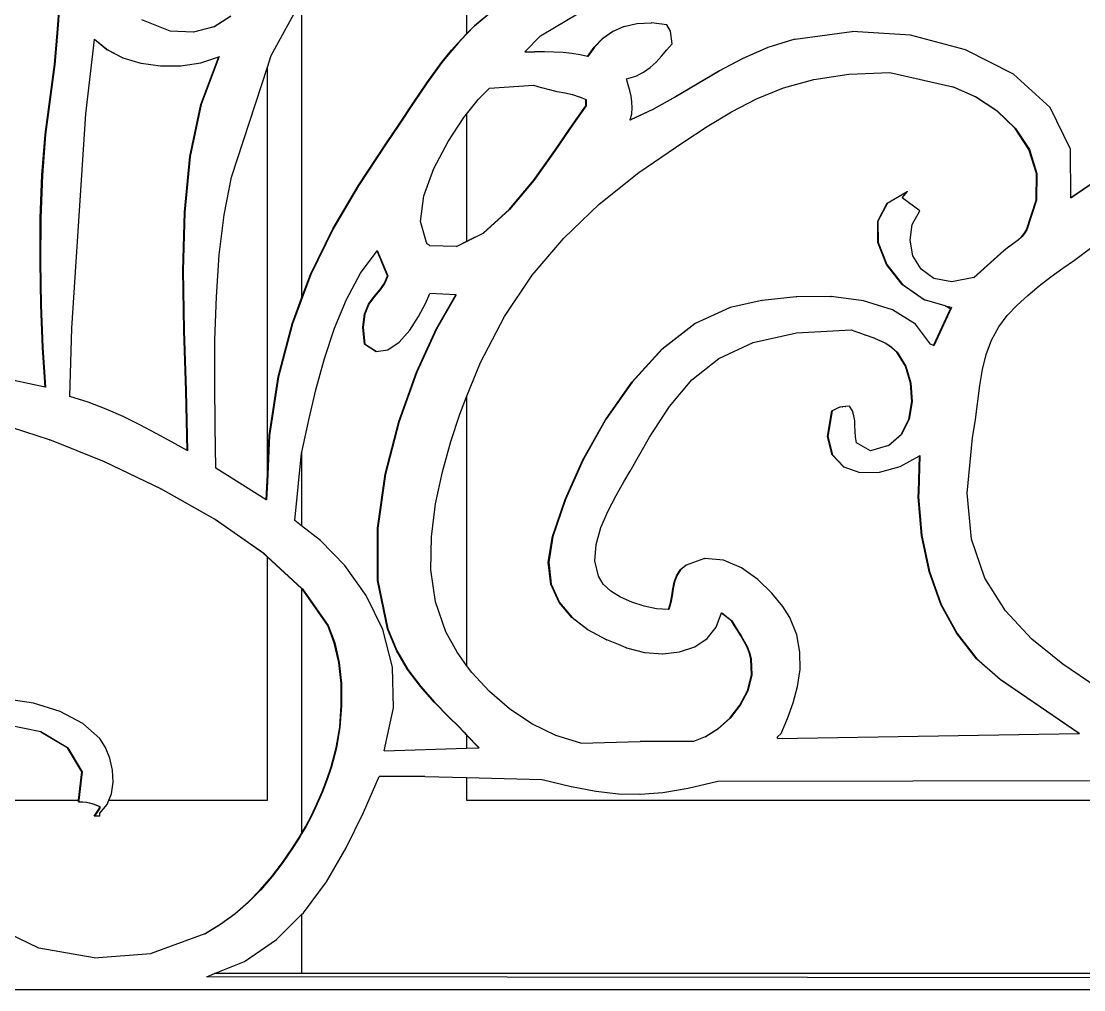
# Model space of a CAD drawing. Header units: inches. Extents: x -343 to 13887, y -13069 to -746.
# Drawn here: x 3026.01 to 3040.47, y -9226.35 to -9213.17 of the extents above; entities that cross this region are included whole.
import ezdxf

# ---------------------------------------------------------------- set-up
doc = ezdxf.new("R2010")
doc.units = ezdxf.units.IN
doc.header["$LTSCALE"] = 17
doc.header["$MEASUREMENT"] = 0
doc.layers.add('OUTLINE', color=1, linetype='Continuous', lineweight=25)

# ---------------------------------------------------------------- blocks, each defined once
blk = doc.blocks.new('kk')
for p, q in [((-1717.483, -2506.409), (-1717.483, -2509.275)), ((-1716.478, -2509.305), (-1715.618, -2508.786)), ((-1723.052, -2509.266), (-1723.022, -2508.851)), ((-1723.017, -2508.851), (-1723.047, -2509.266)), ((-1720.141, -2509.571), (-1719.728, -2508.817)), ((-1719.728, -2508.817), (-1719.728, -2512.875)), ((-1717.378, -2509.167), (-1717.127, -2508.959)), ((-1717.123, -2508.959), (-1717.374, -2509.167)), ((-1721.518, -2509.24), (-1721.902, -2509.086)), ((-1720.924, -2509.181), (-1720.695, -2509.034)), ((-1720.69, -2509.034), (-1720.92, -2509.181)), ((-1721.199, -2509.256), (-1721.518, -2509.24)), ((-1720.924, -2509.181), (-1721.199, -2509.256)), ((-1720.924, -2509.181), (-1720.92, -2509.181)), ((-1717.374, -2509.167), (-1717.483, -2509.28)), ((-1717.483, -2509.275), (-1717.378, -2509.167)), ((-1717.378, -2509.167), (-1717.374, -2509.167)), ((-1715.634, -2509.342), (-1715.499, -2509.247)), ((-1715.495, -2509.247), (-1715.63, -2509.342)), ((-1715.499, -2509.247), (-1715.344, -2509.176)), ((-1715.499, -2509.247), (-1715.495, -2509.247)), ((-1715.339, -2509.176), (-1715.495, -2509.247)), ((-1715.344, -2509.176), (-1715.339, -2509.176)), ((-1715.339, -2509.176), (-1715.168, -2509.134)), ((-1715.168, -2509.134), (-1715.163, -2509.134)), ((-1715.163, -2509.134), (-1714.974, -2509.125)), ((-1714.974, -2509.125), (-1714.973, -2509.126)), ((-1714.973, -2509.126), (-1714.969, -2509.125)), ((-1714.758, -2509.154), (-1714.969, -2509.125)), ((-1714.71, -2509.24), (-1714.758, -2509.154)), ((-1714.686, -2509.413), (-1714.71, -2509.24)), ((-1713.014, -2509.348), (-1712.244, -2509.245)), ((-1712.244, -2509.245), (-1712.241, -2509.245)), ((-1712.241, -2509.245), (-1712.239, -2509.245)), ((-1711.447, -2509.297), (-1712.239, -2509.245)), ((-1723.089, -2509.692), (-1723.052, -2509.266)), ((-1723.047, -2509.266), (-1723.084, -2509.692)), ((-1723.052, -2509.266), (-1723.047, -2509.266)), ((-1722.665, -2510.364), (-1722.546, -2509.352)), ((-1722.546, -2509.352), (-1722.545, -2509.348)), ((-1722.38, -2509.492), (-1722.546, -2509.352)), ((-1722.545, -2509.348), (-1722.376, -2509.492)), ((-1717.609, -2509.406), (-1717.483, -2509.275)), ((-1717.483, -2509.28), (-1717.605, -2509.406)), ((-1717.483, -2509.275), (-1717.483, -2509.28)), ((-1716.693, -2509.521), (-1716.478, -2509.305)), ((-1715.748, -2509.456), (-1715.634, -2509.342)), ((-1715.63, -2509.342), (-1715.743, -2509.456)), ((-1715.634, -2509.342), (-1715.63, -2509.342)), ((-1713.019, -2509.348), (-1713.387, -2509.464)), ((-1713.019, -2509.348), (-1713.014, -2509.348)), ((-1710.695, -2509.495), (-1711.447, -2509.297)), ((-1722.38, -2509.492), (-1722.376, -2509.492)), ((-1722.165, -2509.602), (-1722.38, -2509.492)), ((-1722.376, -2509.492), (-1722.16, -2509.602)), ((-1717.824, -2509.667), (-1717.687, -2509.501)), ((-1717.684, -2509.502), (-1717.819, -2509.667)), ((-1717.687, -2509.501), (-1717.609, -2509.406)), ((-1717.684, -2509.502), (-1717.687, -2509.501)), ((-1717.605, -2509.406), (-1717.684, -2509.502)), ((-1717.609, -2509.406), (-1717.605, -2509.406)), ((-1716.693, -2509.521), (-1716.562, -2509.52)), ((-1716.562, -2509.52), (-1716.56, -2509.52)), ((-1716.557, -2509.52), (-1716.56, -2509.52)), ((-1716.424, -2509.521), (-1716.557, -2509.52)), ((-1716.295, -2509.525), (-1716.424, -2509.521)), ((-1716.17, -2509.532), (-1716.295, -2509.525)), ((-1716.051, -2509.543), (-1716.17, -2509.532)), ((-1715.837, -2509.585), (-1715.748, -2509.456)), ((-1715.743, -2509.456), (-1715.833, -2509.586)), ((-1715.748, -2509.456), (-1715.743, -2509.456)), ((-1714.832, -2509.579), (-1714.76, -2509.496)), ((-1714.76, -2509.496), (-1714.686, -2509.413)), ((-1713.731, -2509.611), (-1713.391, -2509.464)), ((-1713.387, -2509.464), (-1713.726, -2509.611)), ((-1713.391, -2509.464), (-1713.387, -2509.464)), ((-1710.042, -2509.826), (-1710.695, -2509.495)), ((-1722.165, -2509.602), (-1722.16, -2509.602)), ((-1722.16, -2509.602), (-1721.917, -2509.676)), ((-1721.917, -2509.676), (-1721.912, -2509.676)), ((-1721.912, -2509.676), (-1721.649, -2509.714)), ((-1721.37, -2509.712), (-1721.1, -2509.67)), ((-1721.1, -2509.67), (-1720.854, -2509.588)), ((-1721.098, -2510.236), (-1720.854, -2509.588)), ((-1720.849, -2509.586), (-1721.094, -2510.236)), ((-1720.854, -2509.588), (-1720.849, -2509.586)), ((-1720.193, -2509.731), (-1720.141, -2509.571)), ((-1718.025, -2509.943), (-1717.824, -2509.667)), ((-1717.819, -2509.667), (-1718.021, -2509.943)), ((-1717.824, -2509.667), (-1717.819, -2509.667)), ((-1715.938, -2509.561), (-1716.051, -2509.543)), ((-1715.837, -2509.585), (-1715.938, -2509.561)), ((-1715.833, -2509.586), (-1715.837, -2509.585)), ((-1714.987, -2509.734), (-1714.906, -2509.66)), ((-1714.906, -2509.66), (-1714.832, -2509.579)), ((-1714.047, -2509.778), (-1713.731, -2509.611)), ((-1713.726, -2509.611), (-1714.042, -2509.778)), ((-1713.731, -2509.611), (-1713.726, -2509.611)), ((-1723.216, -2510.644), (-1723.089, -2509.692)), ((-1723.084, -2509.692), (-1723.211, -2510.644)), ((-1723.089, -2509.692), (-1723.084, -2509.692)), ((-1721.649, -2509.714), (-1721.645, -2509.714)), ((-1721.645, -2509.714), (-1721.37, -2509.712)), ((-1720.682, -2511.229), (-1720.193, -2509.731)), ((-1720.193, -2515.272), (-1720.193, -2509.731)), ((-1715.183, -2509.852), (-1715.078, -2509.8)), ((-1715.078, -2509.8), (-1714.987, -2509.734)), ((-1714.348, -2509.955), (-1714.047, -2509.778)), ((-1714.042, -2509.778), (-1714.344, -2509.955)), ((-1714.047, -2509.778), (-1714.042, -2509.778)), ((-1712.759, -2509.899), (-1712.282, -2509.826)), ((-1712.282, -2509.826), (-1711.724, -2509.802)), ((-1711.724, -2509.802), (-1710.869, -2509.997)), ((-1709.547, -2510.28), (-1710.042, -2509.826)), ((-1718.217, -2510.225), (-1718.025, -2509.943)), ((-1718.021, -2509.943), (-1718.212, -2510.225)), ((-1718.025, -2509.943), (-1718.021, -2509.943)), ((-1715.307, -2509.889), (-1715.183, -2509.852)), ((-1715.286, -2509.969), (-1715.307, -2509.889)), ((-1715.264, -2510.048), (-1715.286, -2509.969)), ((-1714.645, -2510.133), (-1714.348, -2509.955)), ((-1714.344, -2509.955), (-1714.641, -2510.133)), ((-1714.348, -2509.955), (-1714.344, -2509.955)), ((-1713.173, -2510.013), (-1712.759, -2509.899)), ((-1717.322, -2510.165), (-1717.17, -2510.018)), ((-1717.17, -2510.018), (-1716.573, -2509.975)), ((-1716.573, -2509.975), (-1716.471, -2510.009)), ((-1716.471, -2510.009), (-1716.466, -2510.009)), ((-1716.466, -2510.009), (-1716.362, -2510.036)), ((-1716.362, -2510.036), (-1716.358, -2510.036)), ((-1716.358, -2510.036), (-1716.255, -2510.059)), ((-1716.255, -2510.059), (-1716.25, -2510.059)), ((-1716.25, -2510.059), (-1716.149, -2510.081)), ((-1716.149, -2510.081), (-1716.145, -2510.081)), ((-1716.145, -2510.081), (-1716.047, -2510.104)), ((-1716.047, -2510.104), (-1716.043, -2510.104)), ((-1716.043, -2510.104), (-1715.951, -2510.133)), ((-1715.246, -2510.125), (-1715.264, -2510.048)), ((-1713.541, -2510.162), (-1713.173, -2510.013)), ((-1710.56, -2510.135), (-1710.869, -2509.997)), ((-1710.869, -2509.997), (-1710.864, -2509.997)), ((-1710.864, -2509.997), (-1710.556, -2510.135)), ((-1721.247, -2510.946), (-1721.098, -2510.236)), ((-1721.094, -2510.236), (-1721.243, -2510.946)), ((-1721.098, -2510.236), (-1721.094, -2510.236)), ((-1718.402, -2510.505), (-1718.217, -2510.225)), ((-1718.212, -2510.225), (-1718.398, -2510.505)), ((-1718.217, -2510.225), (-1718.212, -2510.225)), ((-1717.483, -2510.368), (-1717.322, -2510.165)), ((-1715.961, -2510.395), (-1715.861, -2510.256)), ((-1715.857, -2510.256), (-1715.957, -2510.397)), ((-1715.951, -2510.133), (-1715.946, -2510.133)), ((-1715.946, -2510.133), (-1715.861, -2510.17)), ((-1715.861, -2510.17), (-1715.857, -2510.17)), ((-1715.861, -2510.256), (-1715.861, -2510.17)), ((-1715.861, -2510.256), (-1715.857, -2510.256)), ((-1715.857, -2510.17), (-1715.857, -2510.256)), ((-1715.234, -2510.203), (-1715.246, -2510.125)), ((-1715.23, -2510.282), (-1715.234, -2510.203)), ((-1714.947, -2510.302), (-1714.645, -2510.133)), ((-1714.641, -2510.133), (-1714.943, -2510.302)), ((-1714.645, -2510.133), (-1714.641, -2510.133)), ((-1713.881, -2510.34), (-1713.541, -2510.162)), ((-1710.56, -2510.135), (-1710.556, -2510.135)), ((-1710.27, -2510.326), (-1710.56, -2510.135)), ((-1710.556, -2510.135), (-1710.265, -2510.326)), ((-1707.376, -2510.213), (-1709.264, -2511.51)), ((-1709.264, -2511.507), (-1707.381, -2510.213)), ((-1722.856, -2513.283), (-1722.665, -2510.364)), ((-1717.522, -2510.417), (-1717.483, -2510.368)), ((-1717.483, -2510.368), (-1717.483, -2512.101)), ((-1716.04, -2510.506), (-1715.961, -2510.395)), ((-1715.957, -2510.397), (-1716.035, -2510.506)), ((-1715.957, -2510.397), (-1715.961, -2510.395)), ((-1714.943, -2510.302), (-1715.259, -2510.451)), ((-1715.259, -2510.448), (-1714.947, -2510.302)), ((-1715.259, -2510.448), (-1715.238, -2510.365)), ((-1715.238, -2510.365), (-1715.23, -2510.282)), ((-1714.947, -2510.302), (-1714.943, -2510.302)), ((-1714.209, -2510.539), (-1713.881, -2510.34)), ((-1710.27, -2510.326), (-1710.265, -2510.326)), ((-1710.02, -2510.565), (-1710.27, -2510.326)), ((-1710.265, -2510.326), (-1710.016, -2510.565)), ((-1709.268, -2510.845), (-1709.547, -2510.28)), ((-1718.584, -2510.775), (-1718.402, -2510.505)), ((-1718.398, -2510.505), (-1718.58, -2510.775)), ((-1718.402, -2510.505), (-1718.398, -2510.505)), ((-1717.736, -2510.743), (-1717.522, -2510.417)), ((-1716.282, -2510.865), (-1716.04, -2510.506)), ((-1716.035, -2510.506), (-1716.277, -2510.865)), ((-1716.04, -2510.506), (-1716.035, -2510.506)), ((-1715.259, -2510.451), (-1715.259, -2510.448)), ((-1714.543, -2510.754), (-1714.209, -2510.539)), ((-1723.26, -2511.201), (-1723.216, -2510.644)), ((-1723.211, -2510.644), (-1723.255, -2511.201)), ((-1723.216, -2510.644), (-1723.211, -2510.644)), ((-1710.02, -2510.565), (-1710.016, -2510.565)), ((-1709.833, -2510.849), (-1710.02, -2510.565)), ((-1710.016, -2510.565), (-1709.828, -2510.849)), ((-1718.96, -2511.343), (-1718.584, -2510.775)), ((-1718.58, -2510.775), (-1718.955, -2511.343)), ((-1718.584, -2510.775), (-1718.58, -2510.775)), ((-1717.929, -2511.109), (-1717.736, -2510.743)), ((-1715.14, -2511.163), (-1714.543, -2510.754)), ((-1721.322, -2511.704), (-1721.247, -2510.946)), ((-1721.243, -2510.946), (-1721.317, -2511.704)), ((-1721.247, -2510.946), (-1721.243, -2510.946)), ((-1716.574, -2511.273), (-1716.282, -2510.865)), ((-1716.277, -2510.865), (-1716.569, -2511.273)), ((-1716.282, -2510.865), (-1716.277, -2510.865)), ((-1709.833, -2510.849), (-1709.828, -2510.849)), ((-1709.73, -2511.176), (-1709.833, -2510.849)), ((-1709.828, -2510.849), (-1709.726, -2511.176)), ((-1709.264, -2511.507), (-1709.268, -2510.845)), ((-1718.066, -2511.482), (-1717.929, -2511.109)), ((-1723.283, -2511.784), (-1723.26, -2511.201)), ((-1723.255, -2511.201), (-1723.278, -2511.784)), ((-1723.26, -2511.201), (-1723.255, -2511.201)), ((-1720.782, -2511.738), (-1720.682, -2511.229)), ((-1716.903, -2511.667), (-1716.574, -2511.273)), ((-1716.569, -2511.273), (-1716.898, -2511.667)), ((-1716.574, -2511.273), (-1716.569, -2511.273)), ((-1715.679, -2511.593), (-1715.14, -2511.163)), ((-1709.734, -2511.541), (-1709.73, -2511.176)), ((-1709.73, -2511.176), (-1709.726, -2511.176)), ((-1709.726, -2511.176), (-1709.729, -2511.541)), ((-1719.304, -2511.931), (-1718.96, -2511.343)), ((-1718.955, -2511.343), (-1719.299, -2511.931)), ((-1718.96, -2511.343), (-1718.955, -2511.343)), ((-1718.111, -2511.829), (-1718.066, -2511.482)), ((-1711.763, -2511.581), (-1711.49, -2511.424)), ((-1711.494, -2511.429), (-1711.759, -2511.581)), ((-1711.557, -2511.51), (-1711.485, -2511.424)), ((-1711.318, -2511.683), (-1711.557, -2511.51)), ((-1711.49, -2511.424), (-1711.494, -2511.429)), ((-1711.485, -2511.424), (-1711.494, -2511.429)), ((-1711.49, -2511.424), (-1711.485, -2511.424)), ((-1709.865, -2511.943), (-1709.734, -2511.541)), ((-1709.729, -2511.541), (-1709.861, -2511.943)), ((-1709.734, -2511.541), (-1709.729, -2511.541)), ((-1709.264, -2511.51), (-1709.264, -2511.507)), ((-1721.343, -2512.497), (-1721.322, -2511.704)), ((-1721.317, -2511.704), (-1721.338, -2512.497)), ((-1721.322, -2511.704), (-1721.317, -2511.704)), ((-1717.257, -2511.987), (-1716.903, -2511.667)), ((-1716.898, -2511.667), (-1717.252, -2511.987)), ((-1716.903, -2511.667), (-1716.898, -2511.667)), ((-1716.162, -2512.055), (-1715.679, -2511.593)), ((-1711.891, -2511.824), (-1711.763, -2511.581)), ((-1711.759, -2511.581), (-1711.887, -2511.824)), ((-1711.763, -2511.581), (-1711.759, -2511.581)), ((-1711.42, -2511.872), (-1711.318, -2511.683)), ((-1723.287, -2512.378), (-1723.283, -2511.784)), ((-1723.283, -2511.784), (-1723.278, -2511.784)), ((-1723.278, -2511.784), (-1723.282, -2512.378)), ((-1720.849, -2512.283), (-1720.782, -2511.738)), ((-1718.03, -2512.116), (-1718.111, -2511.829)), ((-1711.891, -2511.824), (-1711.887, -2511.824)), ((-1711.889, -2512.115), (-1711.891, -2511.824)), ((-1711.887, -2511.824), (-1711.885, -2512.115)), ((-1719.606, -2512.553), (-1719.304, -2511.931)), ((-1719.299, -2511.931), (-1719.602, -2512.553)), ((-1719.304, -2511.931), (-1719.299, -2511.931)), ((-1717.252, -2511.987), (-1717.483, -2512.103)), ((-1717.483, -2512.101), (-1717.257, -2511.987)), ((-1717.257, -2511.987), (-1717.252, -2511.987)), ((-1711.451, -2512.085), (-1711.42, -2511.872)), ((-1709.936, -2512.038), (-1709.897, -2511.994)), ((-1709.892, -2511.994), (-1709.932, -2512.038)), ((-1709.897, -2511.994), (-1709.865, -2511.943)), ((-1709.897, -2511.994), (-1709.892, -2511.994)), ((-1709.861, -2511.943), (-1709.892, -2511.994)), ((-1709.865, -2511.943), (-1709.861, -2511.943)), ((-1718.02, -2512.129), (-1718.03, -2512.116)), ((-1718.014, -2512.137), (-1718.02, -2512.129)), ((-1718.006, -2512.144), (-1718.014, -2512.137)), ((-1717.622, -2512.171), (-1717.483, -2512.101)), ((-1717.483, -2512.103), (-1717.618, -2512.172)), ((-1717.483, -2512.101), (-1717.483, -2512.103)), ((-1716.591, -2512.56), (-1716.162, -2512.055)), ((-1711.889, -2512.115), (-1711.885, -2512.115)), ((-1711.773, -2512.416), (-1711.889, -2512.115)), ((-1711.885, -2512.115), (-1711.768, -2512.416)), ((-1711.411, -2512.296), (-1711.451, -2512.085)), ((-1710.08, -2512.15), (-1710.03, -2512.115)), ((-1710.026, -2512.115), (-1710.076, -2512.15)), ((-1710.03, -2512.115), (-1709.981, -2512.078)), ((-1710.03, -2512.115), (-1710.026, -2512.115)), ((-1709.977, -2512.078), (-1710.026, -2512.115)), ((-1709.981, -2512.078), (-1709.936, -2512.038)), ((-1709.981, -2512.078), (-1709.977, -2512.078)), ((-1709.932, -2512.038), (-1709.977, -2512.078)), ((-1709.936, -2512.038), (-1709.932, -2512.038)), ((-1709.216, -2512.354), (-1708.923, -2512.139)), ((-1720.888, -2512.853), (-1720.849, -2512.283)), ((-1718.927, -2512.533), (-1718.702, -2512.228)), ((-1718.702, -2512.228), (-1718.699, -2512.224)), ((-1718.561, -2512.57), (-1718.702, -2512.228)), ((-1718.699, -2512.224), (-1718.556, -2512.57)), ((-1717.998, -2512.149), (-1718.006, -2512.144)), ((-1717.983, -2512.159), (-1717.998, -2512.149)), ((-1717.622, -2512.171), (-1717.983, -2512.159)), ((-1717.618, -2512.172), (-1717.622, -2512.171)), ((-1710.582, -2512.591), (-1710.176, -2512.224)), ((-1710.171, -2512.224), (-1710.577, -2512.591)), ((-1710.176, -2512.224), (-1710.13, -2512.186)), ((-1710.176, -2512.224), (-1710.171, -2512.224)), ((-1710.125, -2512.186), (-1710.171, -2512.224)), ((-1710.13, -2512.186), (-1710.08, -2512.15)), ((-1710.13, -2512.186), (-1710.125, -2512.186)), ((-1710.076, -2512.15), (-1710.125, -2512.186)), ((-1710.08, -2512.15), (-1710.076, -2512.15)), ((-1723.287, -2512.378), (-1723.282, -2512.378)), ((-1723.276, -2512.969), (-1723.287, -2512.378)), ((-1723.282, -2512.378), (-1723.271, -2512.969)), ((-1711.773, -2512.416), (-1711.768, -2512.416)), ((-1711.577, -2512.665), (-1711.773, -2512.416)), ((-1711.768, -2512.416), (-1711.569, -2512.669)), ((-1711.302, -2512.479), (-1711.411, -2512.296)), ((-1709.374, -2512.467), (-1709.216, -2512.354)), ((-1721.343, -2512.497), (-1721.338, -2512.497)), ((-1721.329, -2513.311), (-1721.343, -2512.497)), ((-1721.338, -2512.497), (-1721.325, -2513.311)), ((-1719.602, -2512.553), (-1719.853, -2513.22)), ((-1719.728, -2512.875), (-1719.606, -2512.553)), ((-1719.606, -2512.553), (-1719.602, -2512.553)), ((-1719.119, -2512.889), (-1718.927, -2512.533)), ((-1718.6, -2512.669), (-1718.561, -2512.57)), ((-1718.556, -2512.57), (-1718.595, -2512.669)), ((-1718.561, -2512.57), (-1718.556, -2512.57)), ((-1716.968, -2513.121), (-1716.591, -2512.56)), ((-1711.126, -2512.607), (-1711.302, -2512.479)), ((-1709.535, -2512.584), (-1709.374, -2512.467)), ((-1718.666, -2512.758), (-1718.6, -2512.669)), ((-1718.595, -2512.669), (-1718.661, -2512.758)), ((-1718.6, -2512.669), (-1718.595, -2512.669)), ((-1711.558, -2512.689), (-1711.577, -2512.665)), ((-1711.569, -2512.669), (-1711.577, -2512.665)), ((-1711.569, -2512.669), (-1711.553, -2512.689)), ((-1711.259, -2512.897), (-1711.558, -2512.689)), ((-1711.558, -2512.689), (-1711.553, -2512.689)), ((-1711.553, -2512.689), (-1711.255, -2512.897)), ((-1710.884, -2512.653), (-1711.126, -2512.607)), ((-1710.582, -2512.591), (-1710.884, -2512.653)), ((-1710.582, -2512.591), (-1710.577, -2512.591)), ((-1709.849, -2512.835), (-1709.695, -2512.707)), ((-1709.695, -2512.707), (-1709.535, -2512.584)), ((-1720.907, -2513.438), (-1720.888, -2512.853)), ((-1718.816, -2512.956), (-1718.742, -2512.849)), ((-1718.738, -2512.849), (-1718.812, -2512.956)), ((-1718.742, -2512.849), (-1718.666, -2512.758)), ((-1718.742, -2512.849), (-1718.738, -2512.849)), ((-1718.661, -2512.758), (-1718.738, -2512.849)), ((-1718.666, -2512.758), (-1718.661, -2512.758)), ((-1718.042, -2512.946), (-1717.983, -2512.808)), ((-1717.629, -2512.829), (-1717.983, -2512.808)), ((-1717.898, -2513.297), (-1717.629, -2512.829)), ((-1717.624, -2512.829), (-1717.893, -2513.297)), ((-1717.629, -2512.829), (-1717.624, -2512.829)), ((-1713, -2512.853), (-1713.462, -2512.906)), ((-1713, -2512.853), (-1712.995, -2512.853)), ((-1712.531, -2512.852), (-1712.995, -2512.853)), ((-1712.531, -2512.852), (-1712.526, -2512.852)), ((-1712.082, -2512.908), (-1712.526, -2512.852)), ((-1709.995, -2512.969), (-1709.849, -2512.835)), ((-1723.276, -2512.969), (-1723.271, -2512.969)), ((-1723.252, -2513.543), (-1723.276, -2512.969)), ((-1723.271, -2512.969), (-1723.247, -2513.543)), ((-1719.858, -2513.22), (-1719.728, -2512.875)), ((-1719.281, -2513.28), (-1719.119, -2512.889)), ((-1718.872, -2513.091), (-1718.816, -2512.956)), ((-1718.812, -2512.956), (-1718.867, -2513.091)), ((-1718.816, -2512.956), (-1718.812, -2512.956)), ((-1718.136, -2513.124), (-1718.042, -2512.946)), ((-1714.381, -2513.218), (-1713.902, -2513.002)), ((-1713.898, -2513.002), (-1714.376, -2513.218)), ((-1713.902, -2513.002), (-1713.898, -2513.002)), ((-1713.466, -2512.906), (-1713.898, -2513.002)), ((-1713.466, -2512.906), (-1713.462, -2512.906)), ((-1711.69, -2513.03), (-1712.082, -2512.908)), ((-1711.259, -2512.897), (-1711.255, -2512.897)), ((-1710.973, -2512.978), (-1711.255, -2512.897)), ((-1710.888, -2513.002), (-1711.127, -2513.521)), ((-1710.967, -2512.981), (-1710.973, -2512.978)), ((-1710.893, -2513.002), (-1710.967, -2512.981)), ((-1710.899, -2513.016), (-1710.967, -2512.981)), ((-1710.899, -2513.016), (-1710.893, -2513.002)), ((-1710.893, -2513.002), (-1710.888, -2513.002)), ((-1710.128, -2513.111), (-1709.995, -2512.969)), ((-1718.895, -2513.268), (-1718.872, -2513.091)), ((-1718.867, -2513.091), (-1718.89, -2513.268)), ((-1718.872, -2513.091), (-1718.867, -2513.091)), ((-1718.258, -2513.309), (-1718.136, -2513.124)), ((-1717.296, -2513.747), (-1716.968, -2513.121)), ((-1711.378, -2513.225), (-1711.69, -2513.03)), ((-1711.131, -2513.519), (-1710.899, -2513.016)), ((-1710.243, -2513.262), (-1710.128, -2513.111)), ((-1722.88, -2514.213), (-1722.856, -2513.283)), ((-1720.048, -2513.945), (-1719.858, -2513.22)), ((-1719.853, -2513.22), (-1720.044, -2513.945)), ((-1719.858, -2513.22), (-1719.853, -2513.22)), ((-1719.417, -2513.694), (-1719.281, -2513.28)), ((-1718.895, -2513.268), (-1718.89, -2513.268)), ((-1718.871, -2513.499), (-1718.895, -2513.268)), ((-1718.89, -2513.268), (-1718.867, -2513.499)), ((-1714.828, -2513.567), (-1714.381, -2513.218)), ((-1714.376, -2513.218), (-1714.823, -2513.567)), ((-1714.381, -2513.218), (-1714.376, -2513.218)), ((-1711.175, -2513.499), (-1711.378, -2513.225)), ((-1710.345, -2513.444), (-1710.243, -2513.262)), ((-1721.329, -2513.311), (-1721.325, -2513.311)), ((-1721.303, -2514.132), (-1721.329, -2513.311)), ((-1721.325, -2513.311), (-1721.298, -2514.132)), ((-1720.91, -2514.028), (-1720.907, -2513.438)), ((-1718.4, -2513.471), (-1718.258, -2513.309)), ((-1718.165, -2513.882), (-1717.898, -2513.297)), ((-1717.893, -2513.297), (-1718.161, -2513.882)), ((-1717.898, -2513.297), (-1717.893, -2513.297)), ((-1713.587, -2513.475), (-1712.997, -2513.343)), ((-1712.997, -2513.343), (-1712.25, -2513.305)), ((-1712.25, -2513.305), (-1712.153, -2513.342)), ((-1712.153, -2513.342), (-1712.149, -2513.342)), ((-1712.149, -2513.342), (-1712.054, -2513.376)), ((-1712.054, -2513.376), (-1712.049, -2513.376)), ((-1712.049, -2513.376), (-1711.957, -2513.41)), ((-1711.957, -2513.41), (-1711.952, -2513.41)), ((-1711.952, -2513.41), (-1711.865, -2513.447)), ((-1723.252, -2513.543), (-1723.247, -2513.543)), ((-1723.219, -2514.082), (-1723.252, -2513.543)), ((-1723.247, -2513.543), (-1723.214, -2514.083)), ((-1718.871, -2513.499), (-1718.867, -2513.499)), ((-1718.716, -2513.598), (-1718.871, -2513.499)), ((-1718.867, -2513.499), (-1718.712, -2513.598)), ((-1718.712, -2513.598), (-1718.553, -2513.578)), ((-1718.553, -2513.578), (-1718.4, -2513.471)), ((-1715.235, -2514.015), (-1714.828, -2513.567)), ((-1714.823, -2513.567), (-1715.231, -2514.015)), ((-1714.828, -2513.567), (-1714.823, -2513.567)), ((-1714.052, -2513.692), (-1713.587, -2513.475)), ((-1711.865, -2513.447), (-1711.86, -2513.447)), ((-1711.779, -2513.49), (-1711.865, -2513.447)), ((-1711.86, -2513.447), (-1711.774, -2513.49)), ((-1711.701, -2513.542), (-1711.779, -2513.49)), ((-1711.779, -2513.49), (-1711.774, -2513.49)), ((-1711.774, -2513.49), (-1711.697, -2513.542)), ((-1711.633, -2513.608), (-1711.701, -2513.542)), ((-1711.701, -2513.542), (-1711.697, -2513.542)), ((-1711.697, -2513.542), (-1711.628, -2513.608)), ((-1711.131, -2513.519), (-1711.175, -2513.499)), ((-1711.127, -2513.521), (-1711.131, -2513.519)), ((-1710.417, -2513.638), (-1710.345, -2513.444)), ((-1719.533, -2514.121), (-1719.417, -2513.694)), ((-1718.716, -2513.598), (-1718.712, -2513.598)), ((-1714.421, -2513.986), (-1714.052, -2513.692)), ((-1711.633, -2513.608), (-1711.628, -2513.608)), ((-1711.515, -2513.799), (-1711.633, -2513.608)), ((-1711.628, -2513.608), (-1711.51, -2513.799)), ((-1710.467, -2513.843), (-1710.417, -2513.638)), ((-1717.483, -2514.215), (-1717.296, -2513.747)), ((-1711.444, -2514.031), (-1711.515, -2513.799)), ((-1711.515, -2513.799), (-1711.51, -2513.799)), ((-1711.51, -2513.799), (-1711.439, -2514.031)), ((-1710.503, -2514.06), (-1710.467, -2513.843)), ((-1723.219, -2514.082), (-1723.644, -2513.994)), ((-1720.169, -2514.74), (-1720.048, -2513.945)), ((-1720.044, -2513.945), (-1720.164, -2514.74)), ((-1720.048, -2513.945), (-1720.044, -2513.945)), ((-1718.405, -2514.551), (-1718.165, -2513.882)), ((-1718.161, -2513.882), (-1718.4, -2514.551)), ((-1718.165, -2513.882), (-1718.161, -2513.882)), ((-1715.596, -2514.528), (-1715.235, -2514.015)), ((-1715.231, -2514.015), (-1715.592, -2514.528)), ((-1715.235, -2514.015), (-1715.231, -2514.015)), ((-1714.725, -2514.346), (-1714.421, -2513.986)), ((-1723.214, -2514.083), (-1723.219, -2514.082)), ((-1721.303, -2514.132), (-1721.298, -2514.132)), ((-1721.284, -2514.946), (-1721.303, -2514.132)), ((-1721.298, -2514.132), (-1721.279, -2514.948)), ((-1720.905, -2514.615), (-1720.91, -2514.028)), ((-1719.634, -2514.55), (-1719.533, -2514.121)), ((-1711.444, -2514.031), (-1711.439, -2514.031)), ((-1711.426, -2514.279), (-1711.444, -2514.031)), ((-1711.439, -2514.031), (-1711.422, -2514.279)), ((-1710.562, -2514.526), (-1710.503, -2514.06)), ((-1722.63, -2514.289), (-1722.88, -2514.213)), ((-1722.389, -2514.381), (-1722.63, -2514.289)), ((-1717.577, -2514.451), (-1717.483, -2514.215)), ((-1717.483, -2514.215), (-1717.483, -2517.869)), ((-1711.467, -2514.519), (-1711.426, -2514.279)), ((-1711.422, -2514.279), (-1711.462, -2514.519)), ((-1711.426, -2514.279), (-1711.422, -2514.279)), ((-1722.155, -2514.485), (-1722.389, -2514.381)), ((-1717.698, -2514.823), (-1717.577, -2514.451)), ((-1714.994, -2514.764), (-1714.725, -2514.346)), ((-1712.574, -2514.753), (-1712.517, -2514.408)), ((-1712.512, -2514.408), (-1712.57, -2514.753)), ((-1712.517, -2514.408), (-1712.486, -2514.391)), ((-1712.517, -2514.408), (-1712.512, -2514.408)), ((-1712.482, -2514.391), (-1712.512, -2514.408)), ((-1712.486, -2514.391), (-1712.459, -2514.377)), ((-1712.486, -2514.391), (-1712.482, -2514.391)), ((-1712.454, -2514.377), (-1712.482, -2514.391)), ((-1712.459, -2514.377), (-1712.433, -2514.366)), ((-1712.459, -2514.377), (-1712.454, -2514.377)), ((-1712.428, -2514.366), (-1712.454, -2514.377)), ((-1712.433, -2514.366), (-1712.428, -2514.366)), ((-1712.404, -2514.357), (-1712.428, -2514.366)), ((-1712.404, -2514.357), (-1712.4, -2514.357)), ((-1712.371, -2514.35), (-1712.4, -2514.357)), ((-1712.371, -2514.35), (-1712.366, -2514.35)), ((-1712.33, -2514.346), (-1712.366, -2514.35)), ((-1712.33, -2514.346), (-1712.325, -2514.346)), ((-1712.278, -2514.343), (-1712.325, -2514.346)), ((-1712.278, -2514.343), (-1712.273, -2514.343)), ((-1712.236, -2514.407), (-1712.273, -2514.343)), ((-1712.214, -2514.472), (-1712.236, -2514.407)), ((-1723.158, -2514.8), (-1723.835, -2514.581)), ((-1721.928, -2514.597), (-1722.155, -2514.485)), ((-1719.726, -2514.97), (-1719.634, -2514.55)), ((-1718.59, -2515.269), (-1718.405, -2514.551)), ((-1718.4, -2514.551), (-1718.586, -2515.269)), ((-1718.405, -2514.551), (-1718.4, -2514.551)), ((-1715.902, -2515.072), (-1715.596, -2514.528)), ((-1715.592, -2514.528), (-1715.897, -2515.072)), ((-1715.596, -2514.528), (-1715.592, -2514.528)), ((-1712.204, -2514.54), (-1712.214, -2514.472)), ((-1712.2, -2514.609), (-1712.204, -2514.54)), ((-1711.571, -2514.727), (-1711.467, -2514.519)), ((-1711.462, -2514.519), (-1711.566, -2514.727)), ((-1711.467, -2514.519), (-1711.462, -2514.519)), ((-1710.601, -2514.775), (-1710.562, -2514.526)), ((-1721.708, -2514.714), (-1721.928, -2514.597)), ((-1721.491, -2514.833), (-1721.708, -2514.714)), ((-1720.897, -2515.186), (-1720.905, -2514.615)), ((-1720.164, -2514.74), (-1720.193, -2515.373)), ((-1720.193, -2515.272), (-1720.169, -2514.74)), ((-1720.169, -2514.74), (-1720.164, -2514.74)), ((-1712.197, -2514.682), (-1712.2, -2514.609)), ((-1712.191, -2514.759), (-1712.197, -2514.682)), ((-1711.744, -2514.878), (-1711.571, -2514.727)), ((-1711.566, -2514.727), (-1711.739, -2514.878)), ((-1711.571, -2514.727), (-1711.566, -2514.727)), ((-1723.158, -2514.8), (-1723.153, -2514.8)), ((-1722.409, -2515.099), (-1723.153, -2514.8)), ((-1721.284, -2514.946), (-1721.491, -2514.833)), ((-1717.813, -2515.234), (-1717.698, -2514.823)), ((-1715.259, -2515.229), (-1714.994, -2514.764)), ((-1712.574, -2514.753), (-1712.57, -2514.753)), ((-1712.512, -2515.005), (-1712.574, -2514.753)), ((-1712.57, -2514.753), (-1712.507, -2515.005)), ((-1712.178, -2514.84), (-1712.191, -2514.759)), ((-1711.987, -2514.948), (-1712.178, -2514.84)), ((-1711.744, -2514.878), (-1711.987, -2514.948)), ((-1711.744, -2514.878), (-1711.739, -2514.878)), ((-1710.676, -2515.524), (-1710.601, -2514.775)), ((-1721.279, -2514.948), (-1721.284, -2514.946)), ((-1719.822, -2515.899), (-1719.728, -2514.981)), ((-1719.728, -2514.981), (-1719.726, -2514.97)), ((-1719.728, -2514.981), (-1719.728, -2515.972)), ((-1712.512, -2515.005), (-1712.507, -2515.005)), ((-1712.356, -2515.168), (-1712.512, -2515.005)), ((-1712.507, -2515.005), (-1712.352, -2515.168)), ((-1711.586, -2515.163), (-1711.323, -2515.016)), ((-1711.337, -2515.509), (-1711.323, -2515.016)), ((-1711.318, -2515.013), (-1711.333, -2515.507)), ((-1711.323, -2515.016), (-1711.318, -2515.013)), ((-1721.642, -2515.465), (-1722.409, -2515.099)), ((-1722.409, -2515.099), (-1722.404, -2515.099)), ((-1722.404, -2515.099), (-1721.637, -2515.465)), ((-1716.144, -2515.612), (-1715.902, -2515.072)), ((-1715.897, -2515.072), (-1716.139, -2515.612)), ((-1715.902, -2515.072), (-1715.897, -2515.072)), ((-1712.356, -2515.168), (-1712.352, -2515.168)), ((-1712.352, -2515.168), (-1712.133, -2515.245)), ((-1711.865, -2515.242), (-1711.586, -2515.163)), ((-1720.209, -2515.616), (-1720.897, -2515.186)), ((-1720.209, -2515.616), (-1720.193, -2515.272)), ((-1720.193, -2515.373), (-1720.193, -2515.272)), ((-1718.696, -2516.001), (-1718.59, -2515.269)), ((-1718.586, -2515.269), (-1718.691, -2516.001)), ((-1718.59, -2515.269), (-1718.586, -2515.269)), ((-1717.906, -2515.67), (-1717.813, -2515.234)), ((-1715.344, -2515.373), (-1715.259, -2515.229)), ((-1712.133, -2515.245), (-1711.865, -2515.242)), ((-1720.193, -2515.373), (-1720.204, -2515.618)), ((-1715.45, -2515.556), (-1715.344, -2515.373)), ((-1720.905, -2515.884), (-1721.642, -2515.465)), ((-1721.642, -2515.465), (-1721.637, -2515.465)), ((-1721.637, -2515.465), (-1720.901, -2515.884)), ((-1715.56, -2515.766), (-1715.45, -2515.556)), ((-1711.339, -2515.575), (-1711.337, -2515.509)), ((-1711.339, -2515.575), (-1711.335, -2515.575)), ((-1711.295, -2516.103), (-1711.339, -2515.575)), ((-1711.333, -2515.507), (-1711.337, -2515.509)), ((-1711.333, -2515.507), (-1711.335, -2515.575)), ((-1711.335, -2515.575), (-1711.29, -2516.103)), ((-1710.614, -2516.153), (-1710.676, -2515.524)), ((-1720.204, -2515.618), (-1720.209, -2515.616)), ((-1717.962, -2516.119), (-1717.906, -2515.67)), ((-1716.315, -2516.116), (-1716.144, -2515.612)), ((-1716.139, -2515.612), (-1716.311, -2516.116)), ((-1716.144, -2515.612), (-1716.139, -2515.612)), ((-1720.249, -2516.343), (-1720.905, -2515.884)), ((-1720.905, -2515.884), (-1720.901, -2515.884)), ((-1720.901, -2515.884), (-1720.244, -2516.343)), ((-1715.656, -2515.993), (-1715.56, -2515.766)), ((-1719.728, -2515.972), (-1719.822, -2515.899)), ((-1719.472, -2516.169), (-1719.728, -2515.972)), ((-1718.696, -2516.001), (-1718.691, -2516.001)), ((-1718.695, -2516.713), (-1718.696, -2516.001)), ((-1718.691, -2516.001), (-1718.69, -2516.713)), ((-1715.721, -2516.224), (-1715.656, -2515.993)), ((-1719.14, -2516.512), (-1719.472, -2516.169)), ((-1717.968, -2516.568), (-1717.962, -2516.119)), ((-1716.372, -2516.467), (-1716.315, -2516.116)), ((-1716.311, -2516.116), (-1716.367, -2516.467)), ((-1716.315, -2516.116), (-1716.311, -2516.116)), ((-1711.295, -2516.103), (-1711.29, -2516.103)), ((-1711.192, -2516.593), (-1711.295, -2516.103)), ((-1711.29, -2516.103), (-1711.187, -2516.593)), ((-1710.433, -2516.682), (-1710.614, -2516.153)), ((-1715.738, -2516.449), (-1715.721, -2516.224)), ((-1720.249, -2516.343), (-1720.244, -2516.343)), ((-1720.193, -2516.395), (-1720.249, -2516.343)), ((-1720.244, -2516.343), (-1720.193, -2516.391)), ((-1720.193, -2516.395), (-1720.193, -2516.391)), ((-1720.193, -2516.391), (-1719.728, -2516.819)), ((-1720.193, -2519.705), (-1720.193, -2516.395)), ((-1719.728, -2516.823), (-1720.193, -2516.395)), ((-1716.372, -2516.467), (-1716.367, -2516.467)), ((-1716.337, -2516.764), (-1716.372, -2516.467)), ((-1716.367, -2516.467), (-1716.332, -2516.764)), ((-1715.689, -2516.656), (-1715.738, -2516.449)), ((-1714.248, -2516.417), (-1714.495, -2516.505)), ((-1714.248, -2516.417), (-1714.244, -2516.417)), ((-1713.99, -2516.439), (-1714.244, -2516.417)), ((-1713.746, -2516.543), (-1713.99, -2516.439)), ((-1718.849, -2516.919), (-1719.14, -2516.512)), ((-1717.908, -2517.004), (-1717.968, -2516.568)), ((-1714.628, -2516.649), (-1714.578, -2516.571)), ((-1714.573, -2516.571), (-1714.624, -2516.649)), ((-1714.578, -2516.571), (-1714.5, -2516.505)), ((-1714.578, -2516.571), (-1714.573, -2516.571)), ((-1714.495, -2516.505), (-1714.573, -2516.571)), ((-1714.5, -2516.505), (-1714.495, -2516.505)), ((-1713.522, -2516.702), (-1713.746, -2516.543)), ((-1711.031, -2517.04), (-1711.192, -2516.593)), ((-1711.192, -2516.593), (-1711.187, -2516.593)), ((-1711.187, -2516.593), (-1711.027, -2517.04)), ((-1718.695, -2516.713), (-1718.69, -2516.713)), ((-1718.561, -2517.37), (-1718.695, -2516.713)), ((-1718.69, -2516.713), (-1718.556, -2517.37)), ((-1716.337, -2516.764), (-1716.332, -2516.764)), ((-1716.226, -2517.013), (-1716.337, -2516.764)), ((-1716.332, -2516.764), (-1716.221, -2517.013)), ((-1715.624, -2516.762), (-1715.689, -2516.656)), ((-1715.521, -2516.858), (-1715.624, -2516.762)), ((-1714.677, -2516.829), (-1714.659, -2516.736)), ((-1714.654, -2516.736), (-1714.672, -2516.829)), ((-1714.659, -2516.736), (-1714.628, -2516.649)), ((-1714.659, -2516.736), (-1714.654, -2516.736)), ((-1714.624, -2516.649), (-1714.654, -2516.736)), ((-1714.628, -2516.649), (-1714.624, -2516.649)), ((-1713.33, -2516.886), (-1713.522, -2516.702)), ((-1710.154, -2517.129), (-1710.433, -2516.682)), ((-1719.728, -2516.819), (-1719.728, -2516.823)), ((-1719.728, -2516.819), (-1719.717, -2516.828)), ((-1719.728, -2516.823), (-1719.728, -2520.155)), ((-1719.722, -2516.828), (-1719.728, -2516.823)), ((-1719.722, -2516.828), (-1719.717, -2516.828)), ((-1719.373, -2517.326), (-1719.722, -2516.828)), ((-1719.717, -2516.828), (-1719.368, -2517.326)), ((-1715.388, -2516.942), (-1715.521, -2516.858)), ((-1714.691, -2516.924), (-1714.677, -2516.829)), ((-1714.672, -2516.829), (-1714.686, -2516.924)), ((-1714.677, -2516.829), (-1714.672, -2516.829)), ((-1713.181, -2517.067), (-1713.33, -2516.886)), ((-1718.625, -2517.382), (-1718.849, -2516.919)), ((-1717.768, -2517.413), (-1717.908, -2517.004)), ((-1716.226, -2517.013), (-1716.221, -2517.013)), ((-1716.053, -2517.218), (-1716.226, -2517.013)), ((-1716.221, -2517.013), (-1716.048, -2517.218)), ((-1715.235, -2517.011), (-1715.388, -2516.942)), ((-1715.069, -2517.064), (-1715.235, -2517.011)), ((-1714.738, -2517.11), (-1714.709, -2517.019)), ((-1714.704, -2517.019), (-1714.734, -2517.11)), ((-1714.709, -2517.019), (-1714.691, -2516.924)), ((-1714.709, -2517.019), (-1714.704, -2517.019)), ((-1714.686, -2516.924), (-1714.704, -2517.019)), ((-1714.691, -2516.924), (-1714.686, -2516.924)), ((-1711.031, -2517.04), (-1711.027, -2517.04)), ((-1710.815, -2517.437), (-1711.031, -2517.04)), ((-1711.027, -2517.04), (-1710.811, -2517.437)), ((-1714.899, -2517.098), (-1715.069, -2517.064)), ((-1714.738, -2517.11), (-1714.899, -2517.098)), ((-1714.734, -2517.11), (-1714.738, -2517.11)), ((-1714.087, -2517.349), (-1714.018, -2517.156)), ((-1714.018, -2517.156), (-1714.017, -2517.153)), ((-1713.879, -2517.262), (-1714.018, -2517.156)), ((-1714.017, -2517.153), (-1713.874, -2517.262)), ((-1713.086, -2517.218), (-1713.181, -2517.067)), ((-1709.794, -2517.513), (-1710.154, -2517.129)), ((-1719.373, -2517.326), (-1719.368, -2517.326)), ((-1719.283, -2517.562), (-1719.373, -2517.326)), ((-1719.368, -2517.326), (-1719.278, -2517.562)), ((-1716.053, -2517.218), (-1716.048, -2517.218)), ((-1715.833, -2517.385), (-1716.053, -2517.218)), ((-1716.048, -2517.218), (-1715.828, -2517.385)), ((-1713.879, -2517.262), (-1713.874, -2517.262)), ((-1713.839, -2517.332), (-1713.879, -2517.262)), ((-1713.874, -2517.262), (-1713.835, -2517.332)), ((-1713.839, -2517.332), (-1713.835, -2517.332)), ((-1713.796, -2517.4), (-1713.839, -2517.332)), ((-1713.835, -2517.332), (-1713.792, -2517.4)), ((-1712.993, -2517.454), (-1713.086, -2517.218)), ((-1718.493, -2517.895), (-1718.625, -2517.382)), ((-1718.437, -2517.665), (-1718.561, -2517.37)), ((-1718.561, -2517.37), (-1718.556, -2517.37)), ((-1718.556, -2517.37), (-1718.433, -2517.665)), ((-1717.613, -2517.691), (-1717.768, -2517.413)), ((-1715.833, -2517.385), (-1715.828, -2517.385)), ((-1715.581, -2517.52), (-1715.833, -2517.385)), ((-1715.828, -2517.385), (-1715.576, -2517.52)), ((-1714.211, -2517.504), (-1714.087, -2517.349)), ((-1713.796, -2517.4), (-1713.792, -2517.4)), ((-1713.753, -2517.468), (-1713.796, -2517.4)), ((-1713.792, -2517.4), (-1713.748, -2517.468)), ((-1713.753, -2517.468), (-1713.748, -2517.468)), ((-1713.71, -2517.539), (-1713.753, -2517.468)), ((-1713.748, -2517.468), (-1713.706, -2517.539)), ((-1712.95, -2517.691), (-1712.993, -2517.454)), ((-1710.815, -2517.437), (-1710.811, -2517.437)), ((-1710.546, -2517.779), (-1710.815, -2517.437)), ((-1710.811, -2517.437), (-1710.541, -2517.779)), ((-1719.283, -2517.562), (-1719.278, -2517.562)), ((-1719.223, -2517.829), (-1719.283, -2517.562)), ((-1719.278, -2517.562), (-1719.218, -2517.829)), ((-1715.581, -2517.52), (-1715.576, -2517.52)), ((-1715.417, -2517.586), (-1715.576, -2517.52)), ((-1715.415, -2517.585), (-1715.417, -2517.586)), ((-1715.312, -2517.629), (-1715.415, -2517.585)), ((-1715.312, -2517.629), (-1715.307, -2517.629)), ((-1715.307, -2517.629), (-1715.064, -2517.694)), ((-1714.586, -2517.687), (-1714.381, -2517.617)), ((-1714.381, -2517.617), (-1714.211, -2517.504)), ((-1713.71, -2517.539), (-1713.706, -2517.539)), ((-1713.672, -2517.613), (-1713.71, -2517.539)), ((-1713.706, -2517.539), (-1713.667, -2517.613)), ((-1713.672, -2517.613), (-1713.667, -2517.613)), ((-1713.639, -2517.693), (-1713.672, -2517.613)), ((-1713.667, -2517.613), (-1713.635, -2517.693)), ((-1709.371, -2517.854), (-1709.794, -2517.513)), ((-1718.437, -2517.665), (-1718.433, -2517.665)), ((-1718.286, -2517.924), (-1718.437, -2517.665)), ((-1718.433, -2517.665), (-1718.282, -2517.924)), ((-1717.483, -2517.869), (-1717.613, -2517.691)), ((-1715.064, -2517.694), (-1715.059, -2517.694)), ((-1715.059, -2517.694), (-1714.82, -2517.713)), ((-1714.818, -2517.713), (-1714.82, -2517.713)), ((-1714.818, -2517.713), (-1714.815, -2517.713)), ((-1714.815, -2517.713), (-1714.586, -2517.687)), ((-1713.639, -2517.693), (-1713.635, -2517.693)), ((-1713.616, -2517.78), (-1713.639, -2517.693)), ((-1713.635, -2517.693), (-1713.611, -2517.78)), ((-1712.948, -2517.926), (-1712.95, -2517.691)), ((-1719.192, -2518.116), (-1719.223, -2517.829)), ((-1719.223, -2517.829), (-1719.218, -2517.829)), ((-1719.218, -2517.829), (-1719.187, -2518.116)), ((-1718.477, -2518.448), (-1718.493, -2517.895)), ((-1717.412, -2517.965), (-1717.483, -2517.869)), ((-1713.607, -2518.002), (-1713.616, -2517.78)), ((-1713.616, -2517.78), (-1713.611, -2517.78)), ((-1713.611, -2517.78), (-1713.603, -2518.002)), ((-1710.224, -2518.062), (-1710.546, -2517.779)), ((-1710.546, -2517.779), (-1710.541, -2517.779)), ((-1710.541, -2517.779), (-1710.219, -2518.062)), ((-1708.905, -2518.17), (-1709.371, -2517.854)), ((-1718.286, -2517.924), (-1718.282, -2517.924)), ((-1718.113, -2518.155), (-1718.286, -2517.924)), ((-1718.282, -2517.924), (-1718.108, -2518.155)), ((-1717.172, -2518.225), (-1717.412, -2517.965)), ((-1713.661, -2518.215), (-1713.607, -2518.002)), ((-1713.603, -2518.002), (-1713.657, -2518.215)), ((-1713.607, -2518.002), (-1713.603, -2518.002)), ((-1712.981, -2518.156), (-1712.948, -2517.926)), ((-1710.224, -2518.062), (-1710.219, -2518.062)), ((-1709.149, -2518.797), (-1710.224, -2518.062)), ((-1710.219, -2518.062), (-1709.144, -2518.797)), ((-1719.192, -2518.116), (-1719.187, -2518.116)), ((-1719.188, -2518.413), (-1719.192, -2518.116)), ((-1719.187, -2518.116), (-1719.184, -2518.413)), ((-1718.113, -2518.155), (-1718.108, -2518.155)), ((-1717.924, -2518.368), (-1718.113, -2518.155)), ((-1718.108, -2518.155), (-1717.919, -2518.368)), ((-1713.04, -2518.38), (-1712.981, -2518.156)), ((-1723.377, -2518.382), (-1723.769, -2518.325)), ((-1716.898, -2518.461), (-1717.172, -2518.225)), ((-1713.765, -2518.412), (-1713.661, -2518.215)), ((-1713.657, -2518.215), (-1713.76, -2518.412)), ((-1713.661, -2518.215), (-1713.657, -2518.215)), ((-1723.013, -2518.496), (-1723.377, -2518.382)), ((-1722.703, -2518.659), (-1723.013, -2518.496)), ((-1719.21, -2518.708), (-1719.188, -2518.413)), ((-1719.184, -2518.413), (-1719.206, -2518.708)), ((-1719.188, -2518.413), (-1719.184, -2518.413)), ((-1718.604, -2519.034), (-1718.477, -2518.448)), ((-1717.924, -2518.368), (-1717.919, -2518.368)), ((-1717.724, -2518.572), (-1717.924, -2518.368)), ((-1717.919, -2518.368), (-1717.719, -2518.572)), ((-1716.595, -2518.663), (-1716.898, -2518.461)), ((-1713.904, -2518.586), (-1713.765, -2518.412)), ((-1713.76, -2518.412), (-1713.9, -2518.586)), ((-1713.765, -2518.412), (-1713.76, -2518.412)), ((-1713.117, -2518.594), (-1713.04, -2518.38)), ((-1717.724, -2518.572), (-1717.719, -2518.572)), ((-1717.599, -2518.697), (-1717.724, -2518.572)), ((-1717.719, -2518.572), (-1717.596, -2518.696)), ((-1714.066, -2518.731), (-1713.904, -2518.586)), ((-1713.9, -2518.586), (-1714.062, -2518.731)), ((-1713.904, -2518.586), (-1713.9, -2518.586)), ((-1713.205, -2518.797), (-1713.117, -2518.594)), ((-1723.278, -2518.772), (-1723.722, -2518.684)), ((-1722.915, -2518.992), (-1723.278, -2518.772)), ((-1723.278, -2518.772), (-1723.274, -2518.772)), ((-1723.274, -2518.772), (-1722.91, -2518.992)), ((-1722.474, -2518.862), (-1722.703, -2518.659)), ((-1719.256, -2518.991), (-1719.21, -2518.708)), ((-1719.206, -2518.708), (-1719.252, -2518.991)), ((-1719.21, -2518.708), (-1719.206, -2518.708)), ((-1717.596, -2518.696), (-1717.599, -2518.697)), ((-1717.52, -2518.776), (-1717.599, -2518.697)), ((-1717.596, -2518.696), (-1717.516, -2518.776)), ((-1717.52, -2518.776), (-1717.516, -2518.776)), ((-1717.483, -2518.817), (-1717.52, -2518.776)), ((-1717.516, -2518.776), (-1717.483, -2518.812)), ((-1716.27, -2518.822), (-1716.595, -2518.663)), ((-1714.237, -2518.84), (-1714.066, -2518.731)), ((-1714.062, -2518.731), (-1714.233, -2518.84)), ((-1714.066, -2518.731), (-1714.062, -2518.731)), ((-1722.394, -2518.985), (-1722.474, -2518.862)), ((-1717.483, -2518.812), (-1717.483, -2518.817)), ((-1717.483, -2518.812), (-1717.314, -2518.991)), ((-1717.483, -2518.817), (-1717.483, -2518.997)), ((-1717.318, -2518.991), (-1717.483, -2518.817)), ((-1715.928, -2518.926), (-1716.27, -2518.822)), ((-1715.928, -2518.926), (-1715.121, -2518.905)), ((-1714.399, -2518.905), (-1715.121, -2518.905)), ((-1714.237, -2518.84), (-1714.399, -2518.905)), ((-1714.237, -2518.84), (-1714.233, -2518.84)), ((-1713.253, -2518.84), (-1713.205, -2518.797)), ((-1713.253, -2518.862), (-1709.149, -2518.797)), ((-1713.253, -2518.862), (-1713.253, -2518.84)), ((-1709.149, -2518.797), (-1709.144, -2518.797)), ((-1722.915, -2518.992), (-1722.91, -2518.992)), ((-1722.717, -2519.319), (-1722.915, -2518.992)), ((-1722.91, -2518.992), (-1722.712, -2519.319)), ((-1722.335, -2519.132), (-1722.394, -2518.985)), ((-1719.325, -2519.251), (-1719.256, -2518.991)), ((-1719.252, -2518.991), (-1719.32, -2519.251)), ((-1719.256, -2518.991), (-1719.252, -2518.991)), ((-1718.604, -2519.034), (-1717.483, -2518.997)), ((-1717.483, -2518.997), (-1717.318, -2518.991)), ((-1717.318, -2518.991), (-1717.314, -2518.991)), ((-1722.299, -2519.293), (-1722.335, -2519.132)), ((-1722.762, -2519.705), (-1722.717, -2519.319)), ((-1722.712, -2519.319), (-1722.758, -2519.705)), ((-1722.717, -2519.319), (-1722.712, -2519.319)), ((-1722.292, -2519.459), (-1722.299, -2519.293)), ((-1719.384, -2519.421), (-1719.325, -2519.251)), ((-1719.32, -2519.251), (-1719.379, -2519.421)), ((-1719.325, -2519.251), (-1719.32, -2519.251)), ((-1722.316, -2519.618), (-1722.292, -2519.459)), ((-1719.449, -2519.589), (-1719.384, -2519.421)), ((-1719.379, -2519.421), (-1719.444, -2519.589)), ((-1719.384, -2519.421), (-1719.379, -2519.421)), ((-1718.885, -2519.87), (-1718.675, -2519.38)), ((-1718.054, -2519.38), (-1718.675, -2519.38)), ((-1718.054, -2519.38), (-1717.483, -2519.396)), ((-1717.483, -2519.396), (-1717.483, -2519.705)), ((-1717.483, -2519.396), (-1716.458, -2519.424)), ((-1716.458, -2519.424), (-1716.454, -2519.424)), ((-1716.454, -2519.424), (-1716.063, -2519.515)), ((-1714.47, -2519.539), (-1714.065, -2519.445)), ((-1714.065, -2519.445), (-1703.798, -2519.424)), ((-1722.352, -2519.705), (-1722.316, -2519.618)), ((-1719.519, -2519.752), (-1719.449, -2519.589)), ((-1719.444, -2519.589), (-1719.515, -2519.752)), ((-1719.449, -2519.589), (-1719.444, -2519.589)), ((-1716.063, -2519.515), (-1716.058, -2519.515)), ((-1716.058, -2519.515), (-1715.725, -2519.58)), ((-1715.725, -2519.58), (-1715.72, -2519.58)), ((-1715.72, -2519.58), (-1715.42, -2519.617)), ((-1715.42, -2519.617), (-1715.416, -2519.617)), ((-1715.416, -2519.617), (-1715.126, -2519.623)), ((-1715.126, -2519.623), (-1715.122, -2519.623)), ((-1715.122, -2519.623), (-1714.814, -2519.598)), ((-1714.814, -2519.598), (-1714.47, -2519.539)), ((-1724.437, -2519.705), (-1722.762, -2519.705)), ((-1722.765, -2519.726), (-1722.762, -2519.705)), ((-1722.765, -2519.726), (-1722.76, -2519.726)), ((-1722.762, -2519.705), (-1722.758, -2519.705)), ((-1722.758, -2519.705), (-1722.76, -2519.726)), ((-1722.76, -2519.726), (-1722.707, -2519.728)), ((-1722.707, -2519.728), (-1722.703, -2519.728)), ((-1722.703, -2519.728), (-1722.659, -2519.732)), ((-1722.659, -2519.732), (-1722.654, -2519.732)), ((-1722.654, -2519.732), (-1722.617, -2519.739)), ((-1722.617, -2519.739), (-1722.613, -2519.739)), ((-1722.613, -2519.739), (-1722.581, -2519.748)), ((-1722.581, -2519.748), (-1722.576, -2519.748)), ((-1722.576, -2519.748), (-1722.547, -2519.76)), ((-1722.547, -2519.76), (-1722.542, -2519.76)), ((-1722.513, -2519.774), (-1722.547, -2519.76)), ((-1722.542, -2519.76), (-1722.509, -2519.774)), ((-1722.513, -2519.774), (-1722.509, -2519.774)), ((-1722.478, -2519.791), (-1722.513, -2519.774)), ((-1722.509, -2519.774), (-1722.474, -2519.791)), ((-1722.478, -2519.791), (-1722.474, -2519.791)), ((-1722.478, -2519.813), (-1722.478, -2519.791)), ((-1722.474, -2519.878), (-1722.375, -2519.761)), ((-1722.474, -2519.791), (-1722.474, -2519.813)), ((-1722.375, -2519.761), (-1722.352, -2519.705)), ((-1722.352, -2519.705), (-1720.193, -2519.705)), ((-1719.595, -2519.911), (-1719.519, -2519.752)), ((-1719.515, -2519.752), (-1719.59, -2519.911)), ((-1719.519, -2519.752), (-1719.515, -2519.752)), ((-1717.483, -2519.705), (-1702.944, -2519.705)), ((-1722.55, -2519.921), (-1722.478, -2519.813)), ((-1722.545, -2519.921), (-1722.55, -2519.921)), ((-1722.474, -2519.813), (-1722.545, -2519.921)), ((-1722.474, -2519.921), (-1722.545, -2519.921)), ((-1722.478, -2519.813), (-1722.474, -2519.813)), ((-1722.474, -2519.921), (-1722.474, -2519.878)), ((-1719.675, -2520.065), (-1719.595, -2519.911)), ((-1719.59, -2519.911), (-1719.671, -2520.065)), ((-1719.595, -2519.911), (-1719.59, -2519.911)), ((-1719.12, -2520.353), (-1718.885, -2519.87)), ((-1719.671, -2520.065), (-1719.728, -2520.163)), ((-1719.728, -2520.155), (-1719.675, -2520.065)), ((-1719.675, -2520.065), (-1719.671, -2520.065)), ((-1719.851, -2520.353), (-1719.761, -2520.212)), ((-1719.756, -2520.212), (-1719.846, -2520.353)), ((-1719.761, -2520.212), (-1719.728, -2520.155)), ((-1719.761, -2520.212), (-1719.756, -2520.212)), ((-1719.728, -2520.163), (-1719.756, -2520.212)), ((-1719.728, -2520.155), (-1719.728, -2520.163)), ((-1719.989, -2520.552), (-1719.851, -2520.353)), ((-1719.846, -2520.353), (-1719.984, -2520.552)), ((-1719.851, -2520.353), (-1719.846, -2520.353)), ((-1719.389, -2520.813), (-1719.12, -2520.353)), ((-1720.135, -2520.742), (-1719.989, -2520.552)), ((-1719.984, -2520.552), (-1720.13, -2520.742)), ((-1719.989, -2520.552), (-1719.984, -2520.552)), ((-1720.29, -2520.922), (-1720.135, -2520.742)), ((-1720.13, -2520.742), (-1720.285, -2520.922)), ((-1720.135, -2520.742), (-1720.13, -2520.742)), ((-1720.456, -2521.091), (-1720.29, -2520.922)), ((-1720.285, -2520.922), (-1720.452, -2521.091)), ((-1720.29, -2520.922), (-1720.285, -2520.922)), ((-1719.703, -2521.234), (-1719.389, -2520.813)), ((-1720.637, -2521.248), (-1720.456, -2521.091)), ((-1720.452, -2521.091), (-1720.632, -2521.248)), ((-1720.456, -2521.091), (-1720.452, -2521.091)), ((-1719.728, -2521.259), (-1719.703, -2521.234)), ((-1720.832, -2521.392), (-1720.637, -2521.248)), ((-1720.632, -2521.248), (-1720.827, -2521.392)), ((-1720.637, -2521.248), (-1720.632, -2521.248)), ((-1720.072, -2521.601), (-1719.728, -2521.259)), ((-1719.728, -2521.259), (-1719.728, -2522.061)), ((-1723.301, -2521.716), (-1723.965, -2521.399)), ((-1721.045, -2521.521), (-1721.773, -2521.79)), ((-1721.045, -2521.521), (-1720.832, -2521.392)), ((-1721.045, -2521.521), (-1721.04, -2521.521)), ((-1720.827, -2521.392), (-1721.04, -2521.521)), ((-1720.832, -2521.392), (-1720.827, -2521.392)), ((-1720.506, -2521.896), (-1720.072, -2521.601)), ((-1722.549, -2521.85), (-1723.301, -2521.716)), ((-1722.549, -2521.85), (-1721.778, -2521.79)), ((-1721.778, -2521.79), (-1721.773, -2521.79)), ((-1720.911, -2522.061), (-1720.506, -2521.896)), ((-1721.016, -2522.105), (-1720.911, -2522.061)), ((-1703.44, -2522.126), (-1721.016, -2522.105)), ((-1719.728, -2522.061), (-1720.911, -2522.061)), ((-1703.5, -2522.061), (-1719.728, -2522.061)), ((-1690.679, -2522.283), (-1723.644, -2522.283))]:
    blk.add_line(p, q)

msp = doc.modelspace()

# ---------------------------------------------------------------- block references
at = {"layer": 'OUTLINE'}
msp.add_blockref('kk', (4749.555, -6704.063), dxfattribs=at)

doc.saveas('drawing.dxf')
